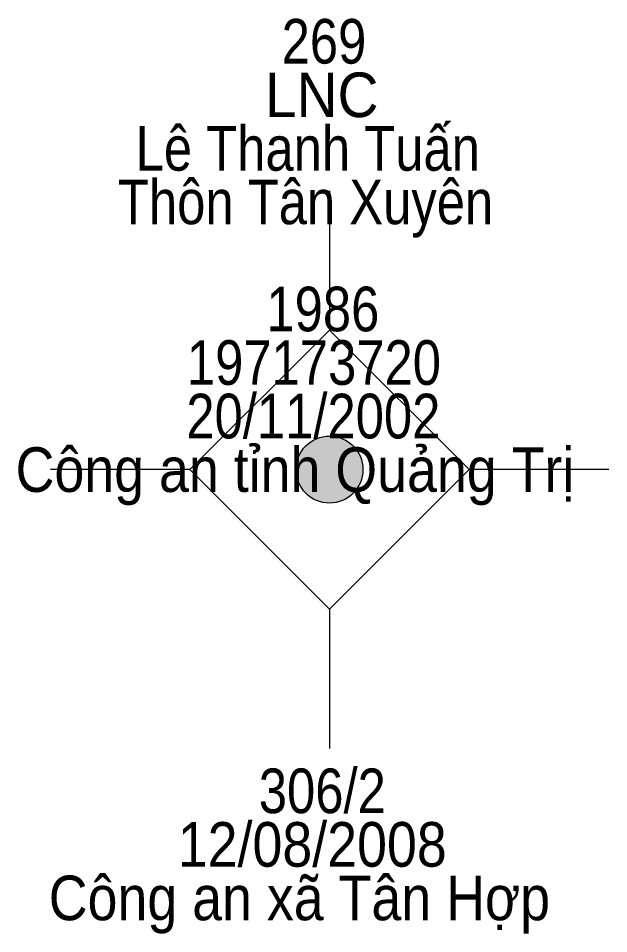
# Model space of a CAD drawing. Header units: metres. Extents: x 550999 to 552168, y 1840994 to 1841978.
# Drawn here: x 551629.38 to 551634.67, y 1841188.63 to 1841196.84 of the extents above; entities that cross this region are included whole.
import ezdxf
from ezdxf.enums import TextEntityAlignment as Align

# ---------------------------------------------------------------- set-up
doc = ezdxf.new("R2010")
doc.units = ezdxf.units.M
doc.header["$LTSCALE"] = 0.16
doc.layers.add('11', color=7, linetype='Continuous', lineweight=13)
doc.layers.add('15', color=7, linetype='Continuous')

msp = doc.modelspace()

# ---------------------------------------------------------------- hatches: boundary and pattern name
at = {"layer": '11'}
msp.add_hatch(color=256, dxfattribs=at).paths.add_polyline_path([(551632.4695, 1841192.79, 1), (551631.8695, 1841192.79, 1)])

# ---------------------------------------------------------------- linework, layer by layer
for p, q in [((551632.17, 1841195.29), (551632.17, 1841194.04)), ((551630.92, 1841192.79), (551629.67, 1841192.79)), ((551634.67, 1841192.79), (551633.42, 1841192.79)), ((551632.17, 1841191.54), (551632.17, 1841190.29))]:
    msp.add_line(p, q, dxfattribs=at)
msp.add_lwpolyline([(551632.17, 1841194.04), (551630.92, 1841192.79), (551632.17, 1841191.54), (551633.42, 1841192.79)], close=True, dxfattribs=at)
msp.add_circle((551632.1695, 1841192.79), 0.3, dxfattribs=at)

# ---------------------------------------------------------------- texts
at = {"layer": '15'}
for s, width, p in [('269', 0.85, (551632.12, 1841196.43)), ('LNC', 0.95, (551632.1, 1841195.95)), ('Lê Thanh Tuấn', 0.85, (551631.975, 1841195.47)), ('Thôn Tân Xuyên', 0.85, (551631.955, 1841194.99)), ('1986', 0.85, (551632.11, 1841194.03)), ('197173720', 0.85, (551632.03, 1841193.55)), ('20/11/2002', 0.85, (551632.025, 1841193.07)), ('Công an tỉnh Quảng Trị', 0.9, (551631.86, 1841192.59)), ('306/2', 0.85, (551632.105, 1841189.71)), ('12/08/2008', 0.9, (551632.015, 1841189.23)), ('Công an xã Tân Hợp', 0.9, (551631.9, 1841188.75))]:
    msp.add_text(s, height=0.4, dxfattribs=dict(at, width=width)).set_placement(p, align=Align.CENTER)

doc.saveas('drawing.dxf')
